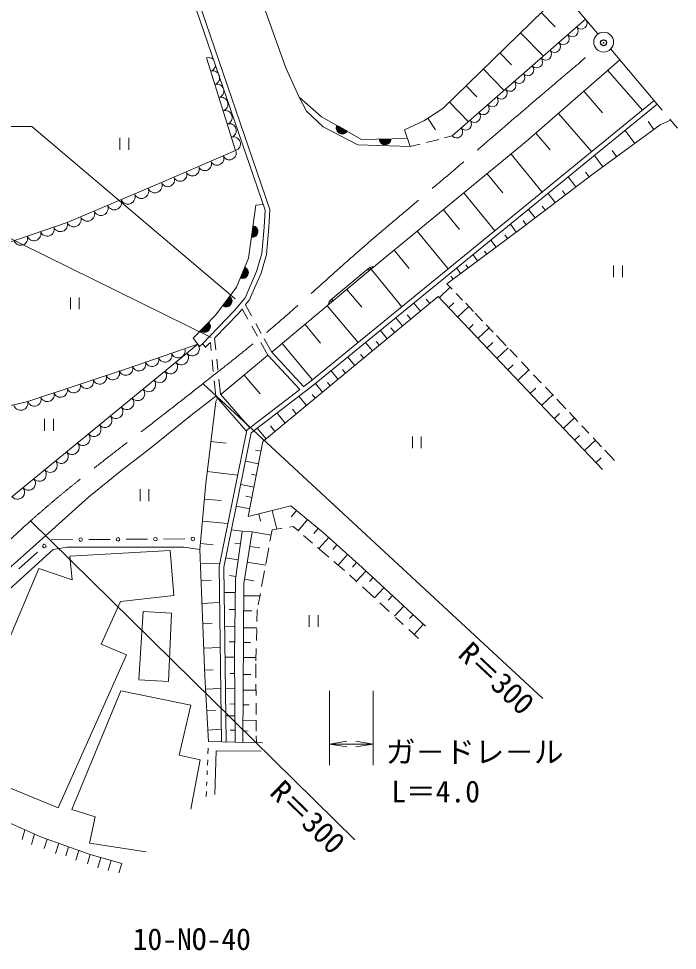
# Model space of a CAD drawing. Units: millimetres, scale not verified. Extents: x 40000 to 680000, y 20000 to 380000.
# Drawn here: x 494192 to 549776, y 261346 to 339907 of the extents above; entities that cross this region are included whole.
import ezdxf
from ezdxf.enums import TextEntityAlignment as Align

# ---------------------------------------------------------------- set-up
doc = ezdxf.new("R2010")
doc.units = ezdxf.units.MM
doc.header["$LTSCALE"] = 1000
doc.header["$PDMODE"] = 32
doc.header["$PDSIZE"] = 500
doc.linetypes.add('CHAIN', pattern=[18.5, 12, -1.5, 3.5, -1.5])
for name, color, linetype, lineweight in [('M-BGD', 7, 'Continuous', 13), ('M-BMK', 2, 'CHAIN', 13), ('M-BMK-SRVR', 3, 'Continuous', 13), ('M-STR-HTXT', 7, 'Continuous', 13), ('M-STR-STR1', 1, 'Continuous', 13), ('M-STR-STR3', 7, 'Continuous', 13)]:
    doc.layers.add(name, color=color, linetype=linetype, lineweight=lineweight)
doc.layers.add('M-OTRS', color=6, linetype='Continuous')
doc.styles.add('ＭＳ ゴシック', font='')
doc.styles.get('ＭＳ ゴシック').set_extended_font_data('MS Gothic')

# ---------------------------------------------------------------- blocks, each defined once
blk = doc.blocks.new('open_arrow')
at = {"color": 0, "linetype": 'Continuous', "lineweight": -2}
blk.add_lwpolyline([(7.5, 1.25), (0, 0), (7.5, -1.25)], dxfattribs=at)

msp = doc.modelspace()

# ---------------------------------------------------------------- linework, layer by layer
at = {"layer": 'M-BGD'}
for p, q in [((516747, 335757), (513714, 344160)), ((515388, 323806), (509233, 341760)), ((540081, 342166), (529999, 332339)), ((514984, 323751), (508854, 341630)), ((539475, 339207), (538291, 340421)), ((530783, 330014), (542031, 339855)), ((538473, 336741), (536545, 338719)), ((512501, 328794), (510044, 336592)), ((535791, 336012), (534805, 337023)), ((544926, 336423), (537028, 329549)), ((517851, 333297), (516747, 335757)), ((535166, 333848), (533403, 335657)), ((546822, 332181), (543904, 335533)), ((532867, 333314), (531957, 334248)), ((519755, 331630), (517851, 333297)), ((517851, 333297), (518485, 332102)), ((543462, 331971), (541888, 333779)), ((518888, 309367), (547818, 332995)), ((519136, 309053), (548071, 332685)), ((529999, 332339), (528381, 331281)), ((532157, 331216), (530544, 332871)), ((518485, 332102), (519892, 330789)), ((523120, 329713), (519755, 331630)), ((542546, 328688), (539741, 331911)), ((519892, 330789), (522822, 329254)), ((528381, 331281), (526745, 330530)), ((529365, 330529), (528726, 331506)), ((542659, 326829), (548326, 330952)), ((547311, 331220), (547790, 330562)), ((548326, 330952), (549206, 331350)), ((526745, 330530), (527224, 329122)), ((530131, 329850), (530783, 330014)), ((539050, 328839), (537827, 330245)), ((545381, 330488), (546180, 329390)), ((502739, 328854), (502739, 329854)), ((503489, 329854), (503489, 328854)), ((522822, 329254), (527224, 329122)), ((526991, 329807), (523120, 329713)), ((537028, 329549), (523528, 318442)), ((527224, 329122), (528068, 329334)), ((528610, 329469), (529642, 329728)), ((506255, 326078), (512501, 328794)), ((538377, 325284), (535740, 328489)), ((544271, 328799), (544650, 328277)), ((542790, 328371), (543479, 327425)), ((535039, 325223), (533719, 326827)), ((536815, 322376), (542659, 326829)), ((542028, 326967), (542326, 326575)), ((498284, 322728), (506255, 326078)), ((540573, 326560), (541210, 325724)), ((540085, 325401), (540342, 325063)), ((534382, 322021), (531756, 325212)), ((538877, 325176), (539470, 324398)), ((513577, 319724), (514212, 324184)), ((514212, 324184), (514818, 324235)), ((514897, 322317), (514984, 323751)), ((515296, 322287), (515388, 323806)), ((531387, 322137), (530028, 323789)), ((537226, 323827), (537775, 323107)), ((538378, 324098), (538634, 323762)), ((491564, 320424), (498284, 322728)), ((514701, 320097), (514897, 322317)), ((515097, 320024), (515296, 322287)), ((530332, 317559), (536815, 322376)), ((535683, 322566), (536177, 321901)), ((536750, 322879), (537017, 322529)), ((530441, 318802), (527827, 321979)), ((535203, 321690), (535448, 321360)), ((534039, 321224), (534475, 320637)), ((514270, 318582), (514701, 320097)), ((514647, 318446), (515097, 320024)), ((527140, 318851), (525883, 320379)), ((532536, 319997), (532919, 319481)), ((533492, 320309), (533685, 320050)), ((512577, 317259), (513577, 319724)), ((531936, 319162), (532133, 318897)), ((544389, 318105), (544389, 319105)), ((545139, 319105), (545139, 318105)), ((513307, 316373), (514270, 318582)), ((513651, 316163), (514647, 318446)), ((523528, 318442), (515577, 311807)), ((520525, 316184), (523742, 318866)), ((526533, 315610), (523930, 318773)), ((530655, 318198), (530846, 317941)), ((531155, 318869), (531490, 318419)), ((530778, 317091), (530332, 317559)), ((510830, 314933), (512577, 317259)), ((523143, 315591), (521898, 317082)), ((530609, 317268), (529670, 316375)), ((531648, 316181), (531121, 316733)), ((498558, 315407), (498558, 316407)), ((499308, 316407), (499308, 315407)), ((512420, 315286), (513307, 316373)), ((513349, 315792), (513651, 316163)), ((529584, 316465), (514800, 304245)), ((527541, 315917), (528101, 315240)), ((528582, 316243), (528879, 315883)), ((543459, 301883), (529584, 316465)), ((530900, 315941), (530471, 315533)), ((532569, 315217), (531914, 315903)), ((509709, 312501), (512420, 315286)), ((512719, 315019), (513021, 315390)), ((513060, 315437), (513538, 314577)), ((513332, 315771), (513841, 314854)), ((522831, 312586), (520237, 315695)), ((532175, 315630), (531233, 314733)), ((533342, 314406), (532718, 315061)), ((508911, 312955), (510830, 314933)), ((510737, 312984), (512719, 315019)), ((526024, 314678), (526591, 313992)), ((526988, 314927), (527286, 314566)), ((513874, 313972), (514346, 313123)), ((514205, 314200), (514669, 313367)), ((519673, 312547), (518356, 314126)), ((524724, 313616), (525298, 312922)), ((525603, 313823), (525922, 313438)), ((532548, 314116), (532166, 313752)), ((533885, 313836), (532941, 312937)), ((534233, 313470), (533655, 314077)), ((509308, 312446), (508911, 312955)), ((510834, 311981), (510731, 312978)), ((514922, 312911), (515553, 311777)), ((524368, 312696), (524634, 312374)), ((535333, 312315), (534506, 313183)), ((493631, 299598), (509308, 312446)), ((503385, 310417), (509308, 312446)), ((509465, 312276), (509308, 312446)), ((509709, 312501), (509465, 312276)), ((509709, 312501), (509996, 312181)), ((509995, 312222), (510325, 312560)), ((510439, 311915), (510368, 312604)), ((514639, 312598), (515227, 311541)), ((518976, 309438), (516416, 312507)), ((523472, 312594), (524052, 311893)), ((534202, 312599), (533709, 312130)), ((535494, 312146), (534549, 311247)), ((536248, 311354), (535625, 312009)), ((510618, 310167), (510519, 311134)), ((511007, 310294), (510915, 311189)), ((515202, 311495), (511294, 308233)), ((515227, 311541), (517925, 308630)), ((515553, 311777), (518244, 308874)), ((521962, 311361), (522549, 310651)), ((523049, 311597), (523311, 311281)), ((494966, 307637), (503385, 310417)), ((521531, 310328), (521786, 310020)), ((535919, 310713), (535467, 310283)), ((537303, 310246), (536623, 310960)), ((514565, 308261), (513236, 309854)), ((520555, 310212), (521149, 309493)), ((537246, 310306), (536300, 309407)), ((538295, 309204), (537645, 309887)), ((510833, 308083), (510700, 309374)), ((511218, 308251), (511090, 309496)), ((513823, 304987), (519136, 309053)), ((518250, 308878), (518888, 309367)), ((519235, 309134), (519836, 308408)), ((520250, 309229), (520485, 308945)), ((539290, 308160), (538654, 308828)), ((510833, 308083), (508734, 306449)), ((513387, 305157), (510833, 308083)), ((513706, 305401), (511218, 308251)), ((513461, 305214), (517916, 308623)), ((517849, 308067), (518488, 307294)), ((518963, 308205), (519217, 307896)), ((537841, 308742), (537364, 308288)), ((539261, 308190), (538314, 307290)), ((539335, 308112), (539290, 308160)), ((486645, 305653), (494966, 307637)), ((510826, 307624), (509991, 300704)), ((510977, 307918), (510826, 307624)), ((540374, 307007), (539616, 307812)), ((508734, 306449), (505351, 303717)), ((515997, 306650), (516692, 305809)), ((517302, 306970), (517624, 306580)), ((539836, 306602), (539381, 306169)), ((541372, 305945), (540668, 306693)), ((496375, 305165), (496375, 306165)), ((497125, 306165), (497125, 305165)), ((541088, 306247), (540153, 305358)), ((511103, 293704), (513461, 305214)), ((511503, 293666), (513823, 304987)), ((514325, 305371), (515071, 304469)), ((515431, 305562), (515822, 305090)), ((542312, 304944), (541722, 305572)), ((511711, 304108), (510421, 304264)), ((514800, 304245), (513569, 297918)), ((527418, 303680), (527418, 304680)), ((528168, 304680), (528168, 303680)), ((541520, 304763), (541099, 304363)), ((542855, 304367), (541932, 303488)), ((543387, 303801), (542662, 304572)), ((505351, 303717), (502773, 301735)), ((514165, 303527), (514642, 303434)), ((544459, 302661), (543646, 303526)), ((513332, 302588), (514436, 302373)), ((543336, 302878), (542904, 302467)), ((502773, 301735), (500087, 299549)), ((512680, 301402), (510112, 301712)), ((513838, 301493), (514249, 301413)), ((504436, 299225), (504436, 300225)), ((505186, 300225), (505186, 299225)), ((509991, 300704), (509483, 295137)), ((512931, 300632), (514055, 300414)), ((500087, 299549), (497293, 297055)), ((511286, 299266), (509871, 299395)), ((513358, 299636), (513884, 299534)), ((512555, 298796), (513697, 298574)), ((513569, 297918), (517174, 298826)), ((517174, 298826), (519876, 296577)), ((514602, 297538), (514451, 298140)), ((515982, 296873), (515591, 298428)), ((517181, 297898), (517634, 298443)), ((497293, 297055), (494868, 294852)), ((511847, 297337), (509702, 297533)), ((517365, 297079), (517040, 297031)), ((517793, 296711), (517365, 297079)), ((517785, 296719), (518571, 297664)), ((512149, 296818), (513054, 296693)), ((513050, 296665), (512495, 292633)), ((513050, 296665), (513887, 296641)), ((513887, 296641), (513190, 292287)), ((515500, 296368), (513885, 296627)), ((515582, 296814), (515402, 295837)), ((516423, 296939), (515582, 296814)), ((518980, 295691), (518227, 296338)), ((519093, 296493), (519455, 296928)), ((519876, 296577), (523171, 293618)), ((496948, 295967), (498750, 295978)), ((500102, 295986), (501905, 295996)), ((503257, 296004), (505059, 296015)), ((506411, 296023), (508214, 296034)), ((510604, 295553), (509530, 295651)), ((512435, 295687), (512906, 295622)), ((514531, 295273), (513690, 295408)), ((519528, 295219), (520359, 296144)), ((520693, 295153), (521036, 295536)), ((497111, 295158), (487936, 286869)), ((494868, 294852), (492835, 293072)), ((494205, 293505), (495772, 294912)), ((498288, 295344), (497111, 295158)), ((508123, 295339), (498288, 295344)), ((506988, 295066), (498517, 294577)), ((507297, 291262), (506988, 295066)), ((509483, 295137), (508123, 295339)), ((509483, 295137), (509895, 284459)), ((515299, 295281), (515047, 293918)), ((520374, 294492), (519410, 295321)), ((521147, 293828), (521946, 294718)), ((498517, 294577), (498705, 292594)), ((511161, 293988), (509530, 293925)), ((511661, 294433), (512723, 294287)), ((515029, 293823), (513475, 294072)), ((521688, 293363), (520782, 294142)), ((522356, 293651), (522704, 294038)), ((495891, 293556), (492756, 286070)), ((498705, 292594), (495891, 293556)), ((511315, 278931), (511103, 293704)), ((511715, 278936), (511503, 293666)), ((514940, 293339), (514699, 292035)), ((522695, 292463), (523490, 293323)), ((523171, 293618), (528519, 288668)), ((510432, 292523), (509585, 292491)), ((511978, 292952), (512529, 292876)), ((512495, 292633), (512398, 286140)), ((513190, 292287), (513099, 278889)), ((514051, 292514), (513246, 292643)), ((522142, 292973), (522118, 292993)), ((522730, 292430), (522142, 292973)), ((523793, 292442), (524092, 292765)), ((511534, 291523), (512478, 291509)), ((524187, 291089), (523211, 291988)), ((524209, 291068), (525001, 291924)), ((501146, 287165), (502792, 290763)), ((502792, 290763), (507297, 291262)), ((514551, 291232), (513182, 291242)), ((514588, 291433), (514414, 290491)), ((525383, 290884), (525725, 291254)), ((504696, 289905), (504333, 284195)), ((507091, 289775), (504697, 289927)), ((511147, 290664), (509658, 290606)), ((511969, 290091), (512457, 290083)), ((513864, 289974), (513174, 289979)), ((514326, 290018), (514301, 289084)), ((514338, 290086), (514326, 290018)), ((525468, 289909), (524667, 290647)), ((525894, 289517), (526682, 290368)), ((507091, 289775), (506832, 284002)), ((518720, 288618), (518720, 289618)), ((519470, 289618), (519470, 288618)), ((526651, 288820), (525996, 289423)), ((527176, 289318), (527471, 289638)), ((510532, 288930), (509724, 288898)), ((511575, 288671), (512436, 288659)), ((514287, 288540), (513164, 288548)), ((514284, 288445), (514259, 287476)), ((527921, 287650), (527116, 288391)), ((527554, 287988), (528338, 288835)), ((503292, 286258), (501146, 287165)), ((511201, 286882), (509804, 286828)), ((511969, 287356), (512416, 287349)), ((513752, 287309), (513156, 287313)), ((514240, 286786), (514213, 285768)), ((497525, 273369), (503292, 286258)), ((511613, 286058), (512399, 286066)), ((512398, 286140), (512475, 278904)), ((514220, 286032), (513147, 286039)), ((514207, 285508), (514215, 284333)), ((510606, 285007), (509875, 284978)), ((509895, 284459), (510224, 278956)), ((512031, 284683), (512414, 284687)), ((513773, 284607), (513138, 284612)), ((506832, 284002), (504331, 284161)), ((514218, 283789), (514225, 282841)), ((502810, 283224), (498680, 273225)), ((508712, 282032), (502810, 283224)), ((511250, 283433), (509961, 283356)), ((511650, 283435), (512427, 283443)), ((514222, 283286), (513129, 283293)), ((512021, 282117), (512441, 282122)), ((513648, 282044), (513120, 282047)), ((514229, 282184), (514236, 281220)), ((507752, 277815), (508712, 282032)), ((510808, 281578), (510070, 281534)), ((511684, 281122), (512452, 281130)), ((514239, 280738), (513111, 280745)), ((514239, 280750), (514245, 279818)), ((511300, 279989), (510166, 279921)), ((512045, 279902), (512465, 279907)), ((513564, 279842), (513105, 279845)), ((510224, 278956), (514762, 278850)), ((514248, 279428), (514252, 278862)), ((510183, 278393), (510164, 277929)), ((510874, 278169), (510743, 274477)), ((514668, 278147), (510874, 278169)), ((486465, 277918), (497525, 273369)), ((509498, 277413), (507752, 277815)), ((508709, 273258), (509498, 277413)), ((510143, 277421), (510124, 276948)), ((510107, 276524), (510091, 276135)), ((510067, 275565), (510054, 275258)), ((510033, 274744), (510016, 274309)), ((498680, 273225), (500639, 272596)), ((492545, 272472), (496116, 270904)), ((500639, 272596), (500162, 270374)), ((494723, 271516), (494477, 270699)), ((495534, 271159), (495268, 270271)), ((496116, 270904), (500236, 269436)), ((496602, 270730), (496360, 269923)), ((497571, 270385), (497310, 269518)), ((500162, 270374), (504965, 269664)), ((498412, 270086), (498179, 269308)), ((499261, 269784), (499013, 268959)), ((500236, 269436), (499998, 268646)), ((500236, 269436), (502890, 268668)), ((501141, 269174), (500884, 268318)), ((501999, 268926), (501747, 268089)), ((502890, 268668), (502653, 267878))]:
    msp.add_line(p, q, dxfattribs=at)
for centre in [(508890, 296038), (496360, 295440), (499426, 295982), (502581, 296000), (505735, 296019)]:
    msp.add_circle(centre, 150, dxfattribs=at)
for centre, radius, start, end in [((541656, 339527), 498, 221.18372, 41.18372), ((540906, 338871), 498, 221.18372, 41.18372), ((539407, 337558), 498, 221.18372, 41.18372), ((540157, 338215), 498, 221.18372, 41.18372), ((538657, 336902), 498, 221.18372, 41.18372), ((510220, 336035), 584, 50.26332, 107.48905), ((537907, 336246), 498, 221.18372, 41.18372), ((510571, 334921), 584, 287.48905, 107.48905), ((510220, 336035), 584, 287.48905, 350.14458), ((537157, 335590), 498, 221.18372, 41.18372), ((536407, 334934), 498, 221.18372, 41.18372), ((510922, 333807), 584, 287.48905, 107.48905), ((534908, 333622), 498, 221.18372, 41.18372), ((535657, 334278), 498, 221.18372, 41.18372), ((511273, 332693), 584, 287.48905, 107.48905), ((534158, 332966), 498, 221.18372, 41.18372), ((533408, 332310), 498, 221.18372, 41.18372), ((511624, 331579), 584, 287.48905, 107.48905), ((532658, 331654), 498, 221.18372, 41.18372), ((511975, 330465), 584, 287.48905, 107.48905), ((521487, 330682), 500, 151.13941, 331.13941), ((521487, 330682), 500, 151.13941, 331.13941), ((521487, 330682), 450, 151.13941, 331.13941), ((521487, 330682), 400, 151.13941, 331.13941), ((521487, 330682), 350, 151.13941, 331.13941), ((521487, 330682), 300, 151.13941, 331.13941), ((521487, 330682), 250, 151.13941, 331.13941), ((521487, 330682), 200, 151.13941, 331.13941), ((521487, 330682), 150, 151.13941, 331.13941), ((531908, 330998), 498, 221.18372, 41.18372), ((521487, 330682), 100, 151.13941, 331.13941), ((521487, 330682), 50, 151.13941, 331.13941), ((531158, 330342), 498, 221.18372, 41.18372), ((512326, 329351), 584, 287.48905, 107.48905), ((525114, 329766), 500, 181.51428, 1.51428), ((525114, 329766), 500, 181.51428, 1.51428), ((525114, 329766), 450, 181.51428, 1.51428), ((525114, 329766), 400, 181.51428, 1.51428), ((525114, 329766), 350, 181.51428, 1.51428), ((525114, 329766), 300, 181.51428, 1.51428), ((525114, 329766), 250, 181.51428, 1.51428), ((525114, 329766), 200, 181.51428, 1.51428), ((525114, 329766), 150, 181.51428, 1.51428), ((525114, 329766), 100, 181.51428, 1.51428), ((525114, 329766), 50, 181.51428, 1.51428), ((511981, 328568), 568, 203.5019, 23.5019), ((509899, 327662), 568, 203.5019, 23.5019), ((510940, 328115), 568, 203.5019, 23.5019), ((507817, 326757), 568, 203.5019, 23.5019), ((508858, 327209), 568, 203.5019, 23.5019), ((505686, 325838), 618, 202.79343, 22.79343), ((506776, 326304), 568, 203.5019, 23.5019), ((504547, 325360), 618, 202.79343, 22.79343), ((502270, 324403), 618, 202.79343, 22.79343), ((503408, 324881), 618, 202.79343, 22.79343), ((499992, 323446), 618, 202.79343, 22.79343), ((501131, 323924), 618, 202.79343, 22.79343), ((498853, 322967), 618, 202.79343, 22.79343), ((496604, 322152), 592, 198.92385, 18.92385), ((497724, 322536), 592, 198.92385, 18.92385), ((513894, 321954), 500, 261.90251, 81.90251), ((513894, 321954), 500, 261.90251, 81.90251), ((513894, 321954), 450, 261.90251, 81.90251), ((513894, 321954), 400, 261.90251, 81.90251), ((513894, 321954), 350, 261.90251, 81.90251), ((513894, 321954), 300, 261.90251, 81.90251), ((513894, 321954), 250, 261.90251, 81.90251), ((513894, 321954), 200, 261.90251, 81.90251), ((513894, 321954), 150, 261.90251, 81.90251), ((494364, 321384), 592, 198.92385, 18.92385), ((495484, 321768), 592, 198.92385, 18.92385), ((513894, 321954), 100, 261.90251, 81.90251), ((513894, 321954), 50, 261.90251, 81.90251), ((523742, 318866), 150, 219.80557, 39.80557), ((524062, 318482), 500, 84.80557, 129.80557), ((513077, 318491), 500, 247.90844, 67.90844), ((513077, 318491), 500, 247.90844, 67.90844), ((513077, 318491), 450, 247.90844, 67.90844), ((513077, 318491), 400, 247.90844, 67.90844), ((513077, 318491), 350, 247.90844, 67.90844), ((513077, 318491), 300, 247.90844, 67.90844), ((513077, 318491), 250, 247.90844, 67.90844), ((513077, 318491), 200, 247.90844, 67.90844), ((513077, 318491), 150, 247.90844, 67.90844), ((513077, 318491), 100, 247.90844, 67.90844), ((513077, 318491), 50, 247.90844, 67.90844), ((511704, 316096), 500, 233.10272, 53.10272), ((511704, 316096), 500, 233.10272, 53.10272), ((511704, 316096), 450, 233.10272, 53.10272), ((511704, 316096), 400, 233.10272, 53.10272), ((511704, 316096), 350, 233.10272, 53.10272), ((511704, 316096), 300, 233.10272, 53.10272), ((511704, 316096), 250, 233.10272, 53.10272), ((511704, 316096), 200, 233.10272, 53.10272), ((511704, 316096), 150, 233.10272, 53.10272), ((511704, 316096), 100, 233.10272, 53.10272), ((511704, 316096), 50, 233.10272, 53.10272), ((520845, 315800), 500, 129.80557, 174.80557), ((520525, 316184), 150, 219.80557, 39.80557), ((509871, 313944), 500, 225.85908, 45.85908), ((509871, 313944), 500, 225.85908, 45.85908), ((509871, 313944), 450, 225.85908, 45.85908), ((509871, 313944), 400, 225.85908, 45.85908), ((509871, 313944), 350, 225.85908, 45.85908), ((509871, 313944), 300, 225.85908, 45.85908), ((509871, 313944), 250, 225.85908, 45.85908), ((509871, 313944), 200, 225.85908, 45.85908), ((509871, 313944), 150, 225.85908, 45.85908), ((509871, 313944), 100, 225.85908, 45.85908), ((509871, 313944), 50, 225.85908, 45.85908), ((507653, 311891), 582, 198.53547, 18.53547), ((508847, 312068), 596, 219.33469, 39.33469), ((505447, 311152), 582, 198.53547, 18.53547), ((506550, 311521), 582, 198.53547, 18.53547), ((507925, 311313), 596, 219.33469, 39.33469), ((503240, 310412), 582, 198.53547, 18.53547), ((504343, 310782), 582, 198.53547, 18.53547), ((507003, 310557), 596, 219.33469, 39.33469), ((501034, 309672), 582, 198.53547, 18.53547), ((502137, 310042), 582, 198.53547, 18.53547), ((506080, 309801), 596, 219.33469, 39.33469), ((497724, 308562), 582, 198.53547, 18.53547), ((498827, 308932), 582, 198.53547, 18.53547), ((499930, 309302), 582, 198.53547, 18.53547), ((505158, 309045), 596, 219.33469, 39.33469), ((495517, 307822), 582, 198.53547, 18.53547), ((496621, 308192), 582, 198.53547, 18.53547), ((504236, 308290), 596, 219.33469, 39.33469), ((494371, 307496), 611, 193.41219, 13.41219), ((503314, 307534), 596, 219.33469, 39.33469), ((501469, 306022), 596, 219.33469, 39.33469), ((502392, 306778), 596, 219.33469, 39.33469), ((500547, 305267), 596, 219.33469, 39.33469), ((499625, 304511), 596, 219.33469, 39.33469), ((498703, 303755), 596, 219.33469, 39.33469), ((497781, 302999), 596, 219.33469, 39.33469), ((496858, 302244), 596, 219.33469, 39.33469), ((495936, 301488), 596, 219.33469, 39.33469), ((495014, 300732), 596, 219.33469, 39.33469), ((494092, 299976), 596, 219.33469, 39.33469)]:
    msp.add_arc(centre, radius, start, end, dxfattribs=at)
at = {"layer": 'M-BMK'}
msp.add_open_spline([(490479, 293067), (490670, 293258), (490860, 293450), (491053, 293639), (491227, 293811), (491403, 293980), (491579, 294150), (492767, 295297), (493957, 296441), (495186, 297543), (496994, 299165), (498886, 300693), (500799, 302191), (502760, 303726), (504744, 305228), (506710, 306753), (507810, 307606), (508904, 308466), (509998, 309327), (511712, 310674), (513425, 312022), (515092, 313424), (517672, 315595), (520140, 317896), (522676, 320119), (525027, 322181), (527437, 324176), (529823, 326198), (532589, 328540), (535325, 330918), (538082, 333271), (539683, 334638), (541292, 335997), (542900, 337356)], degree=3, knots=[0, 0, 0, 0, 1, 1, 1, 2, 2, 2, 3, 3, 3, 4, 4, 4, 5, 5, 5, 6, 6, 6, 7, 7, 7, 8, 8, 8, 9, 9, 9, 10, 10, 10, 11, 11, 11, 11], dxfattribs=at)
at = {"layer": 'M-BMK-SRVR'}
for p, q in [((543072, 338621), (538814, 343668)), ((544168, 337322), (548486, 332203)), ((549131, 331438), (549776, 330674))]:
    msp.add_line(p, q, dxfattribs=at)
msp.add_circle((543554, 337928), 837, dxfattribs=at)
at = {"layer": 'M-OTRS'}
msp.add_point((543549, 337873), dxfattribs=at)
at = {"layer": 'M-STR-HTXT'}
for p, q in [((509769, 309128), (538413, 282575)), ((495160, 297585), (522568, 270679))]:
    msp.add_line(p, q, dxfattribs=at)
at = {"layer": 'M-STR-STR3'}
for p, q in [((495318, 330825), (475624, 330825)), ((512475, 316278), (495318, 330825)), ((510435, 313018), (489293, 323416)), ((520425, 283220), (520425, 276950)), ((524103, 276950), (524103, 283220)), ((520425, 278737), (524103, 278737))]:
    msp.add_line(p, q, dxfattribs=at)

# ---------------------------------------------------------------- block references
at = {"layer": 'M-STR-STR3', "xscale": 193, "yscale": 193}
msp.add_blockref('open_arrow', (520425, 278737), dxfattribs=at)
at = {"layer": 'M-STR-STR3', "xscale": 193, "yscale": 193, "rotation": 180}
msp.add_blockref('open_arrow', (524103, 278737), dxfattribs=at)

# ---------------------------------------------------------------- texts
at = {"layer": 'M-STR-HTXT', "style": 'ＭＳ ゴシック'}
for rotation, p in [(316.93, (530785, 285774)), (315.738, (514892, 274150))]:
    msp.add_text('R＝300', height=1833, rotation=rotation, dxfattribs=at).set_placement(p, align=Align.BOTTOM_LEFT)
at = {"layer": 'M-STR-STR1', "style": 'ＭＳ ゴシック'}
msp.add_text('10-NO-40', height=1833, dxfattribs=at).set_placement((503816, 260826), align=Align.BOTTOM_LEFT)
at = {"layer": 'M-STR-STR3', "style": 'ＭＳ ゴシック'}
for s, p in [('ガ－ドレ－ル', (525174, 276612)), ('L＝4.0', (525633, 273279))]:
    msp.add_text(s, height=1833, dxfattribs=at).set_placement(p, align=Align.BOTTOM_LEFT)

doc.saveas('drawing.dxf')
